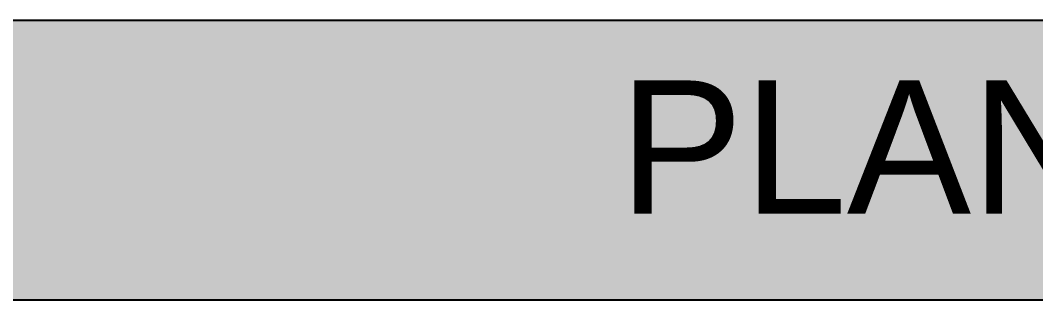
# Model space of a CAD drawing. Header units: millimetres. Extents: x 284148 to 331264, y 78716 to 101523.
# Drawn here: x 303665 to 307471, y 100475 to 101523 of the extents above; entities that cross this region are included whole.
import ezdxf

# ---------------------------------------------------------------- set-up
doc = ezdxf.new("R2010")
doc.units = ezdxf.units.MM
doc.layers.add('www.cad-blocks.net', color=7, linetype='Continuous')
doc.styles.get("Standard").update_dxf_attribs({"font": 'arial.ttf'})

# ---------------------------------------------------------------- blocks, each defined once
blk = doc.blocks.new('FORMAT')
at = {"true_color": 0x546d8e}
h = blk.add_hatch(color=155, dxfattribs=at)
h.set_gradient(color1=(68, 68, 68), color2=(84, 109, 142), tint=1)
h.paths.add_polyline_path([(287877.4, 101522.6), (287877.4, 100474.7), (331264, 100474.7), (331264, 101522.6)])
at = {"color": 155, "true_color": 0x546d8e}
for p, q in [((287877.4, 101522.6), (331264, 101522.6)), ((287877.4, 100474.7), (331264, 100474.7)), ((287877.4, 100474.7), (331264, 100474.7))]:
    blk.add_line(p, q, dxfattribs=at)
at = {"insert": (305909.2, 101297.1), "char_height": 500, "attachment_point": 1}
blk.add_mtext_dynamic_manual_height_columns('{\\C255;\\c16777215;PLANTS ELEVATION}', width=16790, gutter_width=12.5, heights=[0], dxfattribs=at)

msp = doc.modelspace()

# ---------------------------------------------------------------- block references
at = {"layer": 'www.cad-blocks.net'}
msp.add_blockref('FORMAT', (0, 0), dxfattribs=at)

doc.saveas('drawing.dxf')
